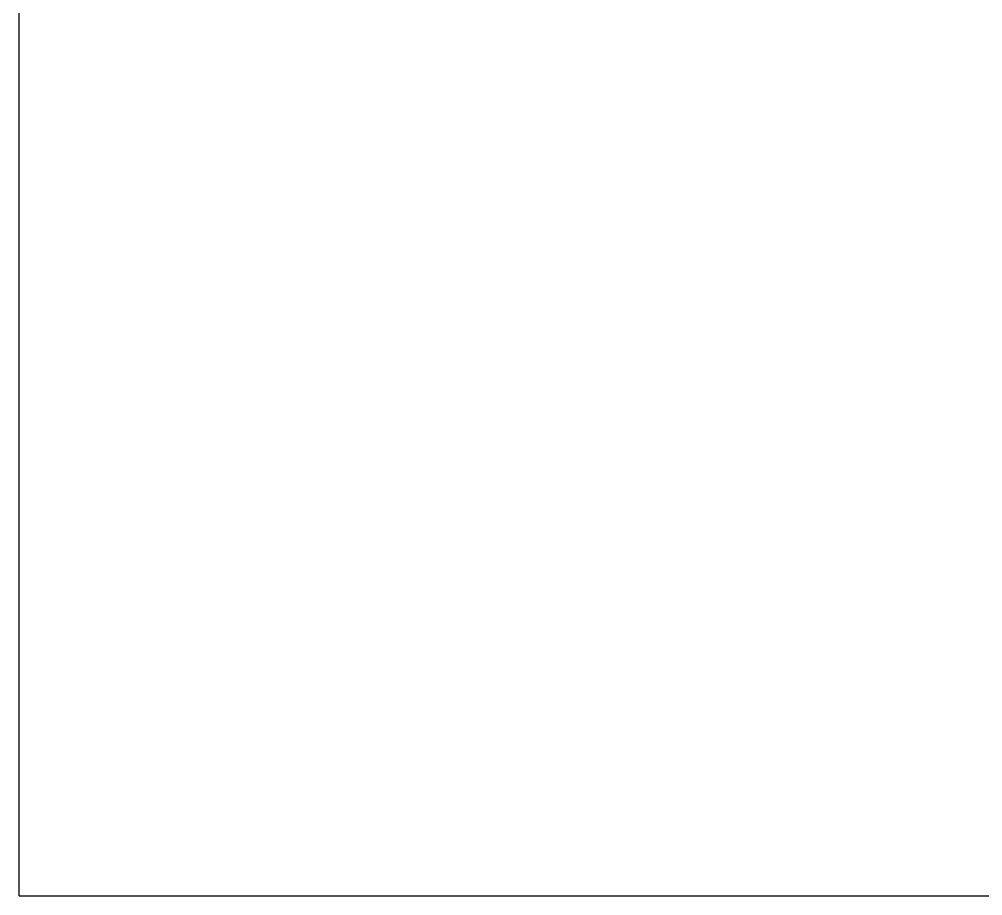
# Model space of a CAD drawing. Header units: millimetres. Extents: x 10729 to 16532, y -10545 to -10125.
# Drawn here: x 13293.006851 to 13293.007424, y -10288.085828 to -10288.085306 of the extents above; entities that cross this region are included whole.
import ezdxf

# ---------------------------------------------------------------- set-up
doc = ezdxf.new("R2010")
doc.units = ezdxf.units.MM
doc.styles.get("Standard").update_dxf_attribs({"font": 'arial.ttf'})

# ---------------------------------------------------------------- blocks, each defined once
blk = doc.blocks.new('*T15')
at = {"linetype": 'ByBlock', "lineweight": -2, "transparency": 16777216}
for p, q in [((0, 0), (0, 136.705)), ((0, 136.705), (152.69230471, 136.705)), ((19.69230471, 0), (19.69230471, 136.705)), ((38.69230471, 0), (38.69230471, 136.705)), ((57.69230471, 0), (57.69230471, 136.705)), ((76.69230471, 0), (76.69230471, 136.705)), ((95.69230471, 0), (95.69230471, 136.705)), ((114.69230471, 0), (114.69230471, 136.705)), ((133.69230471, 0), (133.69230471, 136.705)), ((152.69230471, 0), (152.69230471, 136.705)), ((0, 0), (152.69230471, 0))]:
    blk.add_line(p, q, dxfattribs=at)
at = {"color": 0, "transparency": 16777216, "width": 133.705, "attachment_point": 4, "rotation": 90}
for s, insert, char_height in [('{\\fCalibri|b0|i0|c0;Установка приточной вентиляции AH-0005. Местный пост управления SB-051. Включить', (9.84615235, 1.5), 2.8222222222), ('{\\fCalibri|b0|i0|c0;Установка приточной вентиляции AH-0005. Местный пост управления SB-051. Включить', (29.19230471, 1.5), 2.8222222222), ('{\\fCalibri|b0|i0|c0;Установка приточной вентиляции AH-0005. Вентилятор AH-0005-A. Датчик перепада давления PDS-051A. Сигнализация минимального перепада давления', (86.19230471, 1.5), 2.82222222222), ('{\\fCalibri|b0|i0|c0;Установка приточной вентиляции AH-0005. Вентилятор AH-0005-B. Датчик перепада давления PDS-051B. Сигнализация минимального перепада давления', (143.19230471, 1.5), 2.82222222222), ('{\\fCalibri|b0|i0|c0;Установка приточной вентиляции AH-0005. AH-0005-A. Гидростат MA-051A. Измерение влажности в воздуховоде', (67.19230471, 1.5), 2.82222222222), ('{\\fCalibri|b0|i0|c0;Установка приточной вентиляции AH-0005. AH-0005-B. Гидростат MA-051B. Измерение влажности в воздуховоде', (124.19230471, 1.5), 2.82222222222), ('{\\fCalibri|b0|i0|c0;Установка приточной вентиляции AH-0005. Кожух вентилятора AH-0005-A. Концевой выключатель BGB-0004-A. Открыт', (48.19230471, 1.5), 2.82222222222), ('{\\fCalibri|b0|i0|c0;Установка приточной вентиляции AH-0005. Кожух вентилятора AH-0005-B. Концевой выключатель BGB-0004-B. Открыт', (105.19230471, 1.5), 2.82222222222)]:
    blk.add_mtext(s, dxfattribs=dict(at, insert=insert, char_height=char_height))

msp = doc.modelspace()

# ---------------------------------------------------------------- block references
msp.add_blockref('*T15', (13293.0068508, -10288.08582794))

doc.saveas('drawing.dxf')
